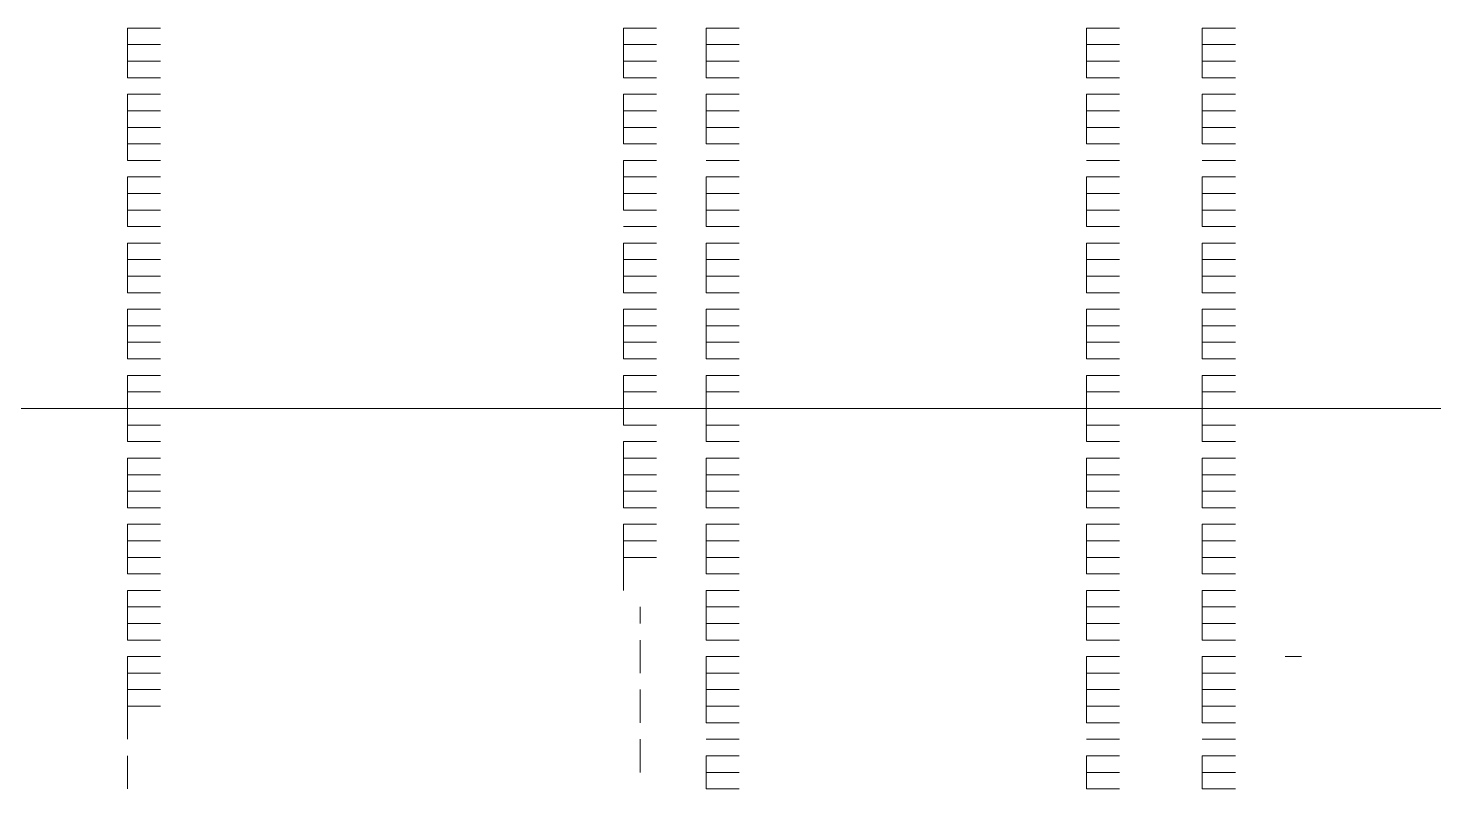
# Model space of a CAD drawing. Header units: inches. Extents: x 0.2 to 10.8, y 0.5 to 8.
# Drawn here: x 9.075 to 9.2167, y 4.6267 to 4.7033 of the extents above; entities that cross this region are included whole.
import ezdxf

# ---------------------------------------------------------------- set-up
doc = ezdxf.new("R2010")
doc.units = ezdxf.units.IN
doc.header["$MEASUREMENT"] = 0
doc.layers.add('PDF_Geometry', color=7, linetype='Continuous')

msp = doc.modelspace()

# ---------------------------------------------------------------- linework, layer by layer
at = {"layer": 'PDF_Geometry', "lineweight": 9}
for points in [[(9.085, 4.70333), (9.08667, 4.70333)], [(9.085, 4.70333), (9.085, 4.70167)], [(9.085, 4.70333), (9.08667, 4.70333)], [(9.08667, 4.70333), (9.08833, 4.70333)], [(9.08667, 4.70333), (9.08833, 4.70333)], [(9.135, 4.70333), (9.13667, 4.70333)], [(9.135, 4.70333), (9.135, 4.70167)], [(9.135, 4.70333), (9.13667, 4.70333)], [(9.13667, 4.70333), (9.13833, 4.70333)], [(9.13667, 4.70333), (9.13833, 4.70333)], [(9.14333, 4.70333), (9.145, 4.70333)], [(9.14333, 4.70333), (9.14333, 4.70167)], [(9.14333, 4.70333), (9.145, 4.70333)], [(9.145, 4.70333), (9.14667, 4.70333)], [(9.145, 4.70333), (9.14667, 4.70333)], [(9.18167, 4.70333), (9.18333, 4.70333)], [(9.18167, 4.70333), (9.18167, 4.70167)], [(9.18167, 4.70333), (9.18333, 4.70333)], [(9.18333, 4.70333), (9.185, 4.70333)], [(9.18333, 4.70333), (9.185, 4.70333)], [(9.19333, 4.70333), (9.195, 4.70333)], [(9.19333, 4.70333), (9.19333, 4.70167)], [(9.19333, 4.70333), (9.195, 4.70333)], [(9.195, 4.70333), (9.19667, 4.70333)], [(9.195, 4.70333), (9.19667, 4.70333)], [(9.085, 4.70167), (9.08667, 4.70167)], [(9.085, 4.70167), (9.085, 4.7)], [(9.085, 4.70167), (9.08667, 4.70167)], [(9.08667, 4.70167), (9.08833, 4.70167)], [(9.08667, 4.70167), (9.08833, 4.70167)], [(9.135, 4.70167), (9.13667, 4.70167)], [(9.135, 4.70167), (9.135, 4.7)], [(9.135, 4.70167), (9.13667, 4.70167)], [(9.13667, 4.70167), (9.13833, 4.70167)], [(9.13667, 4.70167), (9.13833, 4.70167)], [(9.14333, 4.70167), (9.145, 4.70167)], [(9.14333, 4.70167), (9.14333, 4.7)], [(9.14333, 4.70167), (9.145, 4.70167)], [(9.145, 4.70167), (9.14667, 4.70167)], [(9.145, 4.70167), (9.14667, 4.70167)], [(9.18167, 4.70167), (9.18333, 4.70167)], [(9.18167, 4.70167), (9.18167, 4.7)], [(9.18167, 4.70167), (9.18333, 4.70167)], [(9.18333, 4.70167), (9.185, 4.70167)], [(9.18333, 4.70167), (9.185, 4.70167)], [(9.19333, 4.70167), (9.195, 4.70167)], [(9.19333, 4.70167), (9.19333, 4.7)], [(9.19333, 4.70167), (9.195, 4.70167)], [(9.195, 4.70167), (9.19667, 4.70167)], [(9.195, 4.70167), (9.19667, 4.70167)], [(9.085, 4.7), (9.08667, 4.7)], [(9.085, 4.7), (9.085, 4.69833)], [(9.085, 4.7), (9.08667, 4.7)], [(9.08667, 4.7), (9.08833, 4.7)], [(9.08667, 4.7), (9.08833, 4.7)], [(9.135, 4.7), (9.13667, 4.7)], [(9.135, 4.7), (9.135, 4.69833)], [(9.135, 4.7), (9.13667, 4.7)], [(9.13667, 4.7), (9.13833, 4.7)], [(9.13667, 4.7), (9.13833, 4.7)], [(9.14333, 4.7), (9.145, 4.7)], [(9.14333, 4.7), (9.14333, 4.69833)], [(9.14333, 4.7), (9.145, 4.7)], [(9.145, 4.7), (9.14667, 4.7)], [(9.145, 4.7), (9.14667, 4.7)], [(9.18167, 4.7), (9.18333, 4.7)], [(9.18167, 4.7), (9.18167, 4.69833)], [(9.18167, 4.7), (9.18333, 4.7)], [(9.18333, 4.7), (9.185, 4.7)], [(9.18333, 4.7), (9.185, 4.7)], [(9.19333, 4.7), (9.195, 4.7)], [(9.19333, 4.7), (9.19333, 4.69833)], [(9.19333, 4.7), (9.195, 4.7)], [(9.195, 4.7), (9.19667, 4.7)], [(9.195, 4.7), (9.19667, 4.7)], [(9.085, 4.69833), (9.08667, 4.69833)], [(9.085, 4.69833), (9.08667, 4.69833)], [(9.08667, 4.69833), (9.08833, 4.69833)], [(9.08667, 4.69833), (9.08833, 4.69833)], [(9.135, 4.69833), (9.13667, 4.69833)], [(9.135, 4.69833), (9.13667, 4.69833)], [(9.13667, 4.69833), (9.13833, 4.69833)], [(9.13667, 4.69833), (9.13833, 4.69833)], [(9.14333, 4.69833), (9.145, 4.69833)], [(9.14333, 4.69833), (9.145, 4.69833)], [(9.145, 4.69833), (9.14667, 4.69833)], [(9.145, 4.69833), (9.14667, 4.69833)], [(9.18167, 4.69833), (9.18333, 4.69833)], [(9.18167, 4.69833), (9.18333, 4.69833)], [(9.18333, 4.69833), (9.185, 4.69833)], [(9.18333, 4.69833), (9.185, 4.69833)], [(9.19333, 4.69833), (9.195, 4.69833)], [(9.19333, 4.69833), (9.195, 4.69833)], [(9.195, 4.69833), (9.19667, 4.69833)], [(9.195, 4.69833), (9.19667, 4.69833)], [(9.085, 4.69667), (9.08667, 4.69667)], [(9.085, 4.69667), (9.085, 4.695)], [(9.085, 4.69667), (9.08667, 4.69667)], [(9.08667, 4.69667), (9.08833, 4.69667)], [(9.08667, 4.69667), (9.08833, 4.69667)], [(9.135, 4.69667), (9.13667, 4.69667)], [(9.135, 4.69667), (9.135, 4.695)], [(9.135, 4.69667), (9.13667, 4.69667)], [(9.13667, 4.69667), (9.13833, 4.69667)], [(9.13667, 4.69667), (9.13833, 4.69667)], [(9.14333, 4.69667), (9.145, 4.69667)], [(9.14333, 4.69667), (9.14333, 4.695)], [(9.14333, 4.69667), (9.145, 4.69667)], [(9.145, 4.69667), (9.14667, 4.69667)], [(9.145, 4.69667), (9.14667, 4.69667)], [(9.18167, 4.69667), (9.18333, 4.69667)], [(9.18167, 4.69667), (9.18167, 4.695)], [(9.18167, 4.69667), (9.18333, 4.69667)], [(9.18333, 4.69667), (9.185, 4.69667)], [(9.18333, 4.69667), (9.185, 4.69667)], [(9.19333, 4.69667), (9.195, 4.69667)], [(9.19333, 4.69667), (9.19333, 4.695)], [(9.19333, 4.69667), (9.195, 4.69667)], [(9.195, 4.69667), (9.19667, 4.69667)], [(9.195, 4.69667), (9.19667, 4.69667)], [(9.085, 4.695), (9.08667, 4.695)], [(9.085, 4.695), (9.085, 4.69333)], [(9.085, 4.695), (9.08667, 4.695)], [(9.08667, 4.695), (9.08833, 4.695)], [(9.08667, 4.695), (9.08833, 4.695)], [(9.135, 4.695), (9.13667, 4.695)], [(9.135, 4.695), (9.135, 4.69333)], [(9.135, 4.695), (9.13667, 4.695)], [(9.13667, 4.695), (9.13833, 4.695)], [(9.13667, 4.695), (9.13833, 4.695)], [(9.14333, 4.695), (9.145, 4.695)], [(9.14333, 4.695), (9.14333, 4.69333)], [(9.14333, 4.695), (9.145, 4.695)], [(9.145, 4.695), (9.14667, 4.695)], [(9.145, 4.695), (9.14667, 4.695)], [(9.18167, 4.695), (9.18333, 4.695)], [(9.18167, 4.695), (9.18167, 4.69333)], [(9.18167, 4.695), (9.18333, 4.695)], [(9.18333, 4.695), (9.185, 4.695)], [(9.18333, 4.695), (9.185, 4.695)], [(9.19333, 4.695), (9.195, 4.695)], [(9.19333, 4.695), (9.19333, 4.69333)], [(9.19333, 4.695), (9.195, 4.695)], [(9.195, 4.695), (9.19667, 4.695)], [(9.195, 4.695), (9.19667, 4.695)], [(9.085, 4.69333), (9.08667, 4.69333)], [(9.085, 4.69333), (9.085, 4.69167)], [(9.085, 4.69333), (9.08667, 4.69333)], [(9.08667, 4.69333), (9.08833, 4.69333)], [(9.08667, 4.69333), (9.08833, 4.69333)], [(9.135, 4.69333), (9.13667, 4.69333)], [(9.135, 4.69333), (9.135, 4.69167)], [(9.135, 4.69333), (9.13667, 4.69333)], [(9.13667, 4.69333), (9.13833, 4.69333)], [(9.13667, 4.69333), (9.13833, 4.69333)], [(9.14333, 4.69333), (9.145, 4.69333)], [(9.14333, 4.69333), (9.14333, 4.69167)], [(9.14333, 4.69333), (9.145, 4.69333)], [(9.145, 4.69333), (9.14667, 4.69333)], [(9.145, 4.69333), (9.14667, 4.69333)], [(9.18167, 4.69333), (9.18333, 4.69333)], [(9.18167, 4.69333), (9.18167, 4.69167)], [(9.18167, 4.69333), (9.18333, 4.69333)], [(9.18333, 4.69333), (9.185, 4.69333)], [(9.18333, 4.69333), (9.185, 4.69333)], [(9.19333, 4.69333), (9.195, 4.69333)], [(9.19333, 4.69333), (9.19333, 4.69167)], [(9.19333, 4.69333), (9.195, 4.69333)], [(9.195, 4.69333), (9.19667, 4.69333)], [(9.195, 4.69333), (9.19667, 4.69333)], [(9.085, 4.69167), (9.08667, 4.69167)], [(9.085, 4.69167), (9.085, 4.69)], [(9.085, 4.69167), (9.08667, 4.69167)], [(9.08667, 4.69167), (9.08833, 4.69167)], [(9.08667, 4.69167), (9.08833, 4.69167)], [(9.135, 4.69167), (9.13667, 4.69167)], [(9.135, 4.69167), (9.13667, 4.69167)], [(9.13667, 4.69167), (9.13833, 4.69167)], [(9.13667, 4.69167), (9.13833, 4.69167)], [(9.14333, 4.69167), (9.145, 4.69167)], [(9.14333, 4.69167), (9.145, 4.69167)], [(9.14333, 4.69167), (9.145, 4.69167)], [(9.145, 4.69167), (9.14667, 4.69167)], [(9.145, 4.69167), (9.14667, 4.69167)], [(9.145, 4.69167), (9.14667, 4.69167)], [(9.18167, 4.69167), (9.18333, 4.69167)], [(9.18167, 4.69167), (9.18333, 4.69167)], [(9.18167, 4.69167), (9.18333, 4.69167)], [(9.18333, 4.69167), (9.185, 4.69167)], [(9.18333, 4.69167), (9.185, 4.69167)], [(9.18333, 4.69167), (9.185, 4.69167)], [(9.19333, 4.69167), (9.195, 4.69167)], [(9.19333, 4.69167), (9.195, 4.69167)], [(9.19333, 4.69167), (9.195, 4.69167)], [(9.195, 4.69167), (9.19667, 4.69167)], [(9.195, 4.69167), (9.19667, 4.69167)], [(9.195, 4.69167), (9.19667, 4.69167)], [(9.085, 4.69), (9.08667, 4.69)], [(9.085, 4.69), (9.08667, 4.69)], [(9.08667, 4.69), (9.08833, 4.69)], [(9.08667, 4.69), (9.08833, 4.69)], [(9.135, 4.69), (9.13667, 4.69)], [(9.135, 4.69), (9.135, 4.68833)], [(9.135, 4.69), (9.13667, 4.69)], [(9.13667, 4.69), (9.13833, 4.69)], [(9.13667, 4.69), (9.13833, 4.69)], [(9.14333, 4.69), (9.145, 4.69)], [(9.14333, 4.69), (9.145, 4.69)], [(9.14333, 4.69), (9.145, 4.69)], [(9.145, 4.69), (9.14667, 4.69)], [(9.145, 4.69), (9.14667, 4.69)], [(9.145, 4.69), (9.14667, 4.69)], [(9.18167, 4.69), (9.18333, 4.69)], [(9.18167, 4.69), (9.18333, 4.69)], [(9.18167, 4.69), (9.18333, 4.69)], [(9.18333, 4.69), (9.185, 4.69)], [(9.18333, 4.69), (9.185, 4.69)], [(9.18333, 4.69), (9.185, 4.69)], [(9.19333, 4.69), (9.195, 4.69)], [(9.19333, 4.69), (9.195, 4.69)], [(9.19333, 4.69), (9.195, 4.69)], [(9.195, 4.69), (9.19667, 4.69)], [(9.195, 4.69), (9.19667, 4.69)], [(9.195, 4.69), (9.19667, 4.69)], [(9.085, 4.68833), (9.08667, 4.68833)], [(9.085, 4.68833), (9.085, 4.68667)], [(9.085, 4.68833), (9.08667, 4.68833)], [(9.08667, 4.68833), (9.08833, 4.68833)], [(9.08667, 4.68833), (9.08833, 4.68833)], [(9.135, 4.68833), (9.13667, 4.68833)], [(9.135, 4.68833), (9.135, 4.68667)], [(9.135, 4.68833), (9.13667, 4.68833)], [(9.13667, 4.68833), (9.13833, 4.68833)], [(9.13667, 4.68833), (9.13833, 4.68833)], [(9.14333, 4.68833), (9.145, 4.68833)], [(9.14333, 4.68833), (9.14333, 4.68667)], [(9.14333, 4.68833), (9.145, 4.68833)], [(9.145, 4.68833), (9.14667, 4.68833)], [(9.145, 4.68833), (9.14667, 4.68833)], [(9.18167, 4.68833), (9.18333, 4.68833)], [(9.18167, 4.68833), (9.18167, 4.68667)], [(9.18167, 4.68833), (9.18333, 4.68833)], [(9.18333, 4.68833), (9.185, 4.68833)], [(9.18333, 4.68833), (9.185, 4.68833)], [(9.19333, 4.68833), (9.195, 4.68833)], [(9.19333, 4.68833), (9.19333, 4.68667)], [(9.19333, 4.68833), (9.195, 4.68833)], [(9.195, 4.68833), (9.19667, 4.68833)], [(9.195, 4.68833), (9.19667, 4.68833)], [(9.085, 4.68667), (9.08667, 4.68667)], [(9.085, 4.68667), (9.085, 4.685)], [(9.085, 4.68667), (9.08667, 4.68667)], [(9.08667, 4.68667), (9.08833, 4.68667)], [(9.08667, 4.68667), (9.08833, 4.68667)], [(9.135, 4.68667), (9.13667, 4.68667)], [(9.135, 4.68667), (9.135, 4.685)], [(9.135, 4.68667), (9.13667, 4.68667)], [(9.13667, 4.68667), (9.13833, 4.68667)], [(9.13667, 4.68667), (9.13833, 4.68667)], [(9.14333, 4.68667), (9.145, 4.68667)], [(9.14333, 4.68667), (9.14333, 4.685)], [(9.14333, 4.68667), (9.145, 4.68667)], [(9.145, 4.68667), (9.14667, 4.68667)], [(9.145, 4.68667), (9.14667, 4.68667)], [(9.18167, 4.68667), (9.18333, 4.68667)], [(9.18167, 4.68667), (9.18167, 4.685)], [(9.18167, 4.68667), (9.18333, 4.68667)], [(9.18333, 4.68667), (9.185, 4.68667)], [(9.18333, 4.68667), (9.185, 4.68667)], [(9.19333, 4.68667), (9.195, 4.68667)], [(9.19333, 4.68667), (9.19333, 4.685)], [(9.19333, 4.68667), (9.195, 4.68667)], [(9.195, 4.68667), (9.19667, 4.68667)], [(9.195, 4.68667), (9.19667, 4.68667)], [(9.085, 4.685), (9.08667, 4.685)], [(9.085, 4.685), (9.085, 4.68333)], [(9.085, 4.685), (9.08667, 4.685)], [(9.08667, 4.685), (9.08833, 4.685)], [(9.08667, 4.685), (9.08833, 4.685)], [(9.135, 4.685), (9.13667, 4.685)], [(9.135, 4.685), (9.13667, 4.685)], [(9.135, 4.685), (9.13667, 4.685)], [(9.13667, 4.685), (9.13833, 4.685)], [(9.13667, 4.685), (9.13833, 4.685)], [(9.13667, 4.685), (9.13833, 4.685)], [(9.14333, 4.685), (9.145, 4.685)], [(9.14333, 4.685), (9.14333, 4.68333)], [(9.14333, 4.685), (9.145, 4.685)], [(9.145, 4.685), (9.14667, 4.685)], [(9.145, 4.685), (9.14667, 4.685)], [(9.18167, 4.685), (9.18333, 4.685)], [(9.18167, 4.685), (9.18167, 4.68333)], [(9.18167, 4.685), (9.18333, 4.685)], [(9.18333, 4.685), (9.185, 4.685)], [(9.18333, 4.685), (9.185, 4.685)], [(9.19333, 4.685), (9.195, 4.685)], [(9.19333, 4.685), (9.19333, 4.68333)], [(9.19333, 4.685), (9.195, 4.685)], [(9.195, 4.685), (9.19667, 4.685)], [(9.195, 4.685), (9.19667, 4.685)], [(9.085, 4.68333), (9.08667, 4.68333)], [(9.085, 4.68333), (9.08667, 4.68333)], [(9.08667, 4.68333), (9.08833, 4.68333)], [(9.08667, 4.68333), (9.08833, 4.68333)], [(9.135, 4.68333), (9.13667, 4.68333)], [(9.135, 4.68333), (9.13667, 4.68333)], [(9.135, 4.68333), (9.13667, 4.68333)], [(9.13667, 4.68333), (9.13833, 4.68333)], [(9.13667, 4.68333), (9.13833, 4.68333)], [(9.13667, 4.68333), (9.13833, 4.68333)], [(9.14333, 4.68333), (9.145, 4.68333)], [(9.14333, 4.68333), (9.145, 4.68333)], [(9.145, 4.68333), (9.14667, 4.68333)], [(9.145, 4.68333), (9.14667, 4.68333)], [(9.18167, 4.68333), (9.18333, 4.68333)], [(9.18167, 4.68333), (9.18333, 4.68333)], [(9.18333, 4.68333), (9.185, 4.68333)], [(9.18333, 4.68333), (9.185, 4.68333)], [(9.19333, 4.68333), (9.195, 4.68333)], [(9.19333, 4.68333), (9.195, 4.68333)], [(9.195, 4.68333), (9.19667, 4.68333)], [(9.195, 4.68333), (9.19667, 4.68333)], [(9.085, 4.68167), (9.08667, 4.68167)], [(9.085, 4.68167), (9.085, 4.68)], [(9.085, 4.68167), (9.08667, 4.68167)], [(9.08667, 4.68167), (9.08833, 4.68167)], [(9.08667, 4.68167), (9.08833, 4.68167)], [(9.135, 4.68167), (9.13667, 4.68167)], [(9.135, 4.68167), (9.135, 4.68)], [(9.135, 4.68167), (9.13667, 4.68167)], [(9.13667, 4.68167), (9.13833, 4.68167)], [(9.13667, 4.68167), (9.13833, 4.68167)], [(9.14333, 4.68167), (9.145, 4.68167)], [(9.14333, 4.68167), (9.14333, 4.68)], [(9.14333, 4.68167), (9.145, 4.68167)], [(9.145, 4.68167), (9.14667, 4.68167)], [(9.145, 4.68167), (9.14667, 4.68167)], [(9.18167, 4.68167), (9.18333, 4.68167)], [(9.18167, 4.68167), (9.18167, 4.68)], [(9.18167, 4.68167), (9.18333, 4.68167)], [(9.18333, 4.68167), (9.185, 4.68167)], [(9.18333, 4.68167), (9.185, 4.68167)], [(9.19333, 4.68167), (9.195, 4.68167)], [(9.19333, 4.68167), (9.19333, 4.68)], [(9.19333, 4.68167), (9.195, 4.68167)], [(9.195, 4.68167), (9.19667, 4.68167)], [(9.195, 4.68167), (9.19667, 4.68167)], [(9.085, 4.68), (9.08667, 4.68)], [(9.085, 4.68), (9.085, 4.67833)], [(9.085, 4.68), (9.08667, 4.68)], [(9.08667, 4.68), (9.08833, 4.68)], [(9.08667, 4.68), (9.08833, 4.68)], [(9.135, 4.68), (9.13667, 4.68)], [(9.135, 4.68), (9.135, 4.67833)], [(9.135, 4.68), (9.13667, 4.68)], [(9.13667, 4.68), (9.13833, 4.68)], [(9.13667, 4.68), (9.13833, 4.68)], [(9.14333, 4.68), (9.145, 4.68)], [(9.14333, 4.68), (9.14333, 4.67833)], [(9.14333, 4.68), (9.145, 4.68)], [(9.145, 4.68), (9.14667, 4.68)], [(9.145, 4.68), (9.14667, 4.68)], [(9.18167, 4.68), (9.18333, 4.68)], [(9.18167, 4.68), (9.18167, 4.67833)], [(9.18167, 4.68), (9.18333, 4.68)], [(9.18333, 4.68), (9.185, 4.68)], [(9.18333, 4.68), (9.185, 4.68)], [(9.19333, 4.68), (9.195, 4.68)], [(9.19333, 4.68), (9.19333, 4.67833)], [(9.19333, 4.68), (9.195, 4.68)], [(9.195, 4.68), (9.19667, 4.68)], [(9.195, 4.68), (9.19667, 4.68)], [(9.085, 4.67833), (9.08667, 4.67833)], [(9.085, 4.67833), (9.085, 4.67667)], [(9.085, 4.67833), (9.08667, 4.67833)], [(9.08667, 4.67833), (9.08833, 4.67833)], [(9.08667, 4.67833), (9.08833, 4.67833)], [(9.135, 4.67833), (9.13667, 4.67833)], [(9.135, 4.67833), (9.135, 4.67667)], [(9.135, 4.67833), (9.13667, 4.67833)], [(9.13667, 4.67833), (9.13833, 4.67833)], [(9.13667, 4.67833), (9.13833, 4.67833)], [(9.14333, 4.67833), (9.145, 4.67833)], [(9.14333, 4.67833), (9.14333, 4.67667)], [(9.14333, 4.67833), (9.145, 4.67833)], [(9.145, 4.67833), (9.14667, 4.67833)], [(9.145, 4.67833), (9.14667, 4.67833)], [(9.18167, 4.67833), (9.18333, 4.67833)], [(9.18167, 4.67833), (9.18167, 4.67667)], [(9.18167, 4.67833), (9.18333, 4.67833)], [(9.18333, 4.67833), (9.185, 4.67833)], [(9.18333, 4.67833), (9.185, 4.67833)], [(9.19333, 4.67833), (9.195, 4.67833)], [(9.19333, 4.67833), (9.19333, 4.67667)], [(9.19333, 4.67833), (9.195, 4.67833)], [(9.195, 4.67833), (9.19667, 4.67833)], [(9.195, 4.67833), (9.19667, 4.67833)], [(9.085, 4.67667), (9.08667, 4.67667)], [(9.085, 4.67667), (9.08667, 4.67667)], [(9.08667, 4.67667), (9.08833, 4.67667)], [(9.08667, 4.67667), (9.08833, 4.67667)], [(9.135, 4.67667), (9.13667, 4.67667)], [(9.135, 4.67667), (9.13667, 4.67667)], [(9.13667, 4.67667), (9.13833, 4.67667)], [(9.13667, 4.67667), (9.13833, 4.67667)], [(9.14333, 4.67667), (9.145, 4.67667)], [(9.14333, 4.67667), (9.145, 4.67667)], [(9.145, 4.67667), (9.14667, 4.67667)], [(9.145, 4.67667), (9.14667, 4.67667)], [(9.18167, 4.67667), (9.18333, 4.67667)], [(9.18167, 4.67667), (9.18333, 4.67667)], [(9.18333, 4.67667), (9.185, 4.67667)], [(9.18333, 4.67667), (9.185, 4.67667)], [(9.19333, 4.67667), (9.195, 4.67667)], [(9.19333, 4.67667), (9.195, 4.67667)], [(9.195, 4.67667), (9.19667, 4.67667)], [(9.195, 4.67667), (9.19667, 4.67667)], [(9.085, 4.675), (9.08667, 4.675)], [(9.085, 4.675), (9.085, 4.67333)], [(9.085, 4.675), (9.08667, 4.675)], [(9.08667, 4.675), (9.08833, 4.675)], [(9.08667, 4.675), (9.08833, 4.675)], [(9.135, 4.675), (9.13667, 4.675)], [(9.135, 4.675), (9.135, 4.67333)], [(9.135, 4.675), (9.13667, 4.675)], [(9.13667, 4.675), (9.13833, 4.675)], [(9.13667, 4.675), (9.13833, 4.675)], [(9.14333, 4.675), (9.145, 4.675)], [(9.14333, 4.675), (9.14333, 4.67333)], [(9.14333, 4.675), (9.145, 4.675)], [(9.145, 4.675), (9.14667, 4.675)], [(9.145, 4.675), (9.14667, 4.675)], [(9.18167, 4.675), (9.18333, 4.675)], [(9.18167, 4.675), (9.18167, 4.67333)], [(9.18167, 4.675), (9.18333, 4.675)], [(9.18333, 4.675), (9.185, 4.675)], [(9.18333, 4.675), (9.185, 4.675)], [(9.19333, 4.675), (9.195, 4.675)], [(9.19333, 4.675), (9.19333, 4.67333)], [(9.19333, 4.675), (9.195, 4.675)], [(9.195, 4.675), (9.19667, 4.675)], [(9.195, 4.675), (9.19667, 4.675)], [(9.085, 4.67333), (9.08667, 4.67333)], [(9.085, 4.67333), (9.085, 4.67167)], [(9.085, 4.67333), (9.08667, 4.67333)], [(9.08667, 4.67333), (9.08833, 4.67333)], [(9.08667, 4.67333), (9.08833, 4.67333)], [(9.135, 4.67333), (9.13667, 4.67333)], [(9.135, 4.67333), (9.135, 4.67167)], [(9.135, 4.67333), (9.13667, 4.67333)], [(9.13667, 4.67333), (9.13833, 4.67333)], [(9.13667, 4.67333), (9.13833, 4.67333)], [(9.14333, 4.67333), (9.145, 4.67333)], [(9.14333, 4.67333), (9.14333, 4.67167)], [(9.14333, 4.67333), (9.145, 4.67333)], [(9.145, 4.67333), (9.14667, 4.67333)], [(9.145, 4.67333), (9.14667, 4.67333)], [(9.18167, 4.67333), (9.18333, 4.67333)], [(9.18167, 4.67333), (9.18167, 4.67167)], [(9.18167, 4.67333), (9.18333, 4.67333)], [(9.18333, 4.67333), (9.185, 4.67333)], [(9.18333, 4.67333), (9.185, 4.67333)], [(9.19333, 4.67333), (9.195, 4.67333)], [(9.19333, 4.67333), (9.19333, 4.67167)], [(9.19333, 4.67333), (9.195, 4.67333)], [(9.195, 4.67333), (9.19667, 4.67333)], [(9.195, 4.67333), (9.19667, 4.67333)], [(9.085, 4.67167), (9.08667, 4.67167)], [(9.085, 4.67167), (9.085, 4.67)], [(9.085, 4.67167), (9.08667, 4.67167)], [(9.08667, 4.67167), (9.08833, 4.67167)], [(9.08667, 4.67167), (9.08833, 4.67167)], [(9.135, 4.67167), (9.13667, 4.67167)], [(9.135, 4.67167), (9.135, 4.67)], [(9.135, 4.67167), (9.13667, 4.67167)], [(9.13667, 4.67167), (9.13833, 4.67167)], [(9.13667, 4.67167), (9.13833, 4.67167)], [(9.14333, 4.67167), (9.145, 4.67167)], [(9.14333, 4.67167), (9.14333, 4.67)], [(9.14333, 4.67167), (9.145, 4.67167)], [(9.145, 4.67167), (9.14667, 4.67167)], [(9.145, 4.67167), (9.14667, 4.67167)], [(9.18167, 4.67167), (9.18333, 4.67167)], [(9.18167, 4.67167), (9.18167, 4.67)], [(9.18167, 4.67167), (9.18333, 4.67167)], [(9.18333, 4.67167), (9.185, 4.67167)], [(9.18333, 4.67167), (9.185, 4.67167)], [(9.19333, 4.67167), (9.195, 4.67167)], [(9.19333, 4.67167), (9.19333, 4.67)], [(9.19333, 4.67167), (9.195, 4.67167)], [(9.195, 4.67167), (9.19667, 4.67167)], [(9.195, 4.67167), (9.19667, 4.67167)], [(9.085, 4.67), (9.08667, 4.67)], [(9.085, 4.67), (9.08667, 4.67)], [(9.08667, 4.67), (9.08833, 4.67)], [(9.08667, 4.67), (9.08833, 4.67)], [(9.135, 4.67), (9.13667, 4.67)], [(9.135, 4.67), (9.13667, 4.67)], [(9.13667, 4.67), (9.13833, 4.67)], [(9.13667, 4.67), (9.13833, 4.67)], [(9.14333, 4.67), (9.145, 4.67)], [(9.14333, 4.67), (9.145, 4.67)], [(9.145, 4.67), (9.14667, 4.67)], [(9.145, 4.67), (9.14667, 4.67)], [(9.18167, 4.67), (9.18333, 4.67)], [(9.18167, 4.67), (9.18333, 4.67)], [(9.18333, 4.67), (9.185, 4.67)], [(9.18333, 4.67), (9.185, 4.67)], [(9.19333, 4.67), (9.195, 4.67)], [(9.19333, 4.67), (9.195, 4.67)], [(9.195, 4.67), (9.19667, 4.67)], [(9.195, 4.67), (9.19667, 4.67)], [(9.085, 4.66833), (9.08667, 4.66833)], [(9.085, 4.66833), (9.085, 4.66667)], [(9.085, 4.66833), (9.08667, 4.66833)], [(9.08667, 4.66833), (9.08833, 4.66833)], [(9.08667, 4.66833), (9.08833, 4.66833)], [(9.135, 4.66833), (9.13667, 4.66833)], [(9.135, 4.66833), (9.135, 4.66667)], [(9.135, 4.66833), (9.13667, 4.66833)], [(9.13667, 4.66833), (9.13833, 4.66833)], [(9.13667, 4.66833), (9.13833, 4.66833)], [(9.14333, 4.66833), (9.145, 4.66833)], [(9.14333, 4.66833), (9.14333, 4.66667)], [(9.14333, 4.66833), (9.145, 4.66833)], [(9.145, 4.66833), (9.14667, 4.66833)], [(9.145, 4.66833), (9.14667, 4.66833)], [(9.18167, 4.66833), (9.18333, 4.66833)], [(9.18167, 4.66833), (9.18167, 4.66667)], [(9.18167, 4.66833), (9.18333, 4.66833)], [(9.18333, 4.66833), (9.185, 4.66833)], [(9.18333, 4.66833), (9.185, 4.66833)], [(9.19333, 4.66833), (9.195, 4.66833)], [(9.19333, 4.66833), (9.19333, 4.66667)], [(9.19333, 4.66833), (9.195, 4.66833)], [(9.195, 4.66833), (9.19667, 4.66833)], [(9.195, 4.66833), (9.19667, 4.66833)], [(9.085, 4.66667), (9.08667, 4.66667)], [(9.085, 4.66667), (9.085, 4.665)], [(9.085, 4.66667), (9.08667, 4.66667)], [(9.08667, 4.66667), (9.08833, 4.66667)], [(9.08667, 4.66667), (9.08833, 4.66667)], [(9.135, 4.66667), (9.13667, 4.66667)], [(9.135, 4.66667), (9.135, 4.665)], [(9.135, 4.66667), (9.13667, 4.66667)], [(9.13667, 4.66667), (9.13833, 4.66667)], [(9.13667, 4.66667), (9.13833, 4.66667)], [(9.14333, 4.66667), (9.145, 4.66667)], [(9.14333, 4.66667), (9.14333, 4.665)], [(9.14333, 4.66667), (9.145, 4.66667)], [(9.145, 4.66667), (9.14667, 4.66667)], [(9.145, 4.66667), (9.14667, 4.66667)], [(9.18167, 4.66667), (9.18333, 4.66667)], [(9.18167, 4.66667), (9.18167, 4.665)], [(9.18167, 4.66667), (9.18333, 4.66667)], [(9.18333, 4.66667), (9.185, 4.66667)], [(9.18333, 4.66667), (9.185, 4.66667)], [(9.19333, 4.66667), (9.195, 4.66667)], [(9.19333, 4.66667), (9.19333, 4.665)], [(9.19333, 4.66667), (9.195, 4.66667)], [(9.195, 4.66667), (9.19667, 4.66667)], [(9.195, 4.66667), (9.19667, 4.66667)], [(9.085, 4.665), (9.08667, 4.665)], [(9.085, 4.665), (9.085, 4.66333)], [(9.085, 4.665), (9.08667, 4.665)], [(9.08667, 4.665), (9.08833, 4.665)], [(9.08667, 4.665), (9.08833, 4.665)], [(9.135, 4.665), (9.13667, 4.665)], [(9.135, 4.665), (9.135, 4.66333)], [(9.135, 4.665), (9.13667, 4.665)], [(9.13667, 4.665), (9.13833, 4.665)], [(9.13667, 4.665), (9.13833, 4.665)], [(9.14333, 4.665), (9.145, 4.665)], [(9.14333, 4.665), (9.14333, 4.66333)], [(9.14333, 4.665), (9.145, 4.665)], [(9.145, 4.665), (9.14667, 4.665)], [(9.145, 4.665), (9.14667, 4.665)], [(9.18167, 4.665), (9.18333, 4.665)], [(9.18167, 4.665), (9.18167, 4.66333)], [(9.18167, 4.665), (9.18333, 4.665)], [(9.18333, 4.665), (9.185, 4.665)], [(9.18333, 4.665), (9.185, 4.665)], [(9.19333, 4.665), (9.195, 4.665)], [(9.19333, 4.665), (9.19333, 4.66333)], [(9.19333, 4.665), (9.195, 4.665)], [(9.195, 4.665), (9.19667, 4.665)], [(9.195, 4.665), (9.19667, 4.665)], [(9.085, 4.66333), (9.08667, 4.66333)], [(9.085, 4.66333), (9.085, 4.66167)], [(9.085, 4.66333), (9.08667, 4.66333)], [(9.08667, 4.66333), (9.08833, 4.66333)], [(9.08667, 4.66333), (9.08833, 4.66333)], [(9.135, 4.66333), (9.13667, 4.66333)], [(9.135, 4.66333), (9.13667, 4.66333)], [(9.13667, 4.66333), (9.13833, 4.66333)], [(9.13667, 4.66333), (9.13833, 4.66333)], [(9.14333, 4.66333), (9.145, 4.66333)], [(9.14333, 4.66333), (9.14333, 4.66167)], [(9.14333, 4.66333), (9.145, 4.66333)], [(9.145, 4.66333), (9.14667, 4.66333)], [(9.145, 4.66333), (9.14667, 4.66333)], [(9.18167, 4.66333), (9.18333, 4.66333)], [(9.18167, 4.66333), (9.18167, 4.66167)], [(9.18167, 4.66333), (9.18333, 4.66333)], [(9.18333, 4.66333), (9.185, 4.66333)], [(9.18333, 4.66333), (9.185, 4.66333)], [(9.19333, 4.66333), (9.195, 4.66333)], [(9.19333, 4.66333), (9.19333, 4.66167)], [(9.19333, 4.66333), (9.195, 4.66333)], [(9.195, 4.66333), (9.19667, 4.66333)], [(9.195, 4.66333), (9.19667, 4.66333)], [(9.085, 4.66167), (9.08667, 4.66167)], [(9.085, 4.66167), (9.08667, 4.66167)], [(9.08667, 4.66167), (9.08833, 4.66167)], [(9.08667, 4.66167), (9.08833, 4.66167)], [(9.135, 4.66167), (9.13667, 4.66167)], [(9.135, 4.66167), (9.135, 4.66)], [(9.135, 4.66167), (9.13667, 4.66167)], [(9.13667, 4.66167), (9.13833, 4.66167)], [(9.13667, 4.66167), (9.13833, 4.66167)], [(9.14333, 4.66167), (9.145, 4.66167)], [(9.14333, 4.66167), (9.145, 4.66167)], [(9.145, 4.66167), (9.14667, 4.66167)], [(9.145, 4.66167), (9.14667, 4.66167)], [(9.18167, 4.66167), (9.18333, 4.66167)], [(9.18167, 4.66167), (9.18333, 4.66167)], [(9.18333, 4.66167), (9.185, 4.66167)], [(9.18333, 4.66167), (9.185, 4.66167)], [(9.19333, 4.66167), (9.195, 4.66167)], [(9.19333, 4.66167), (9.195, 4.66167)], [(9.195, 4.66167), (9.19667, 4.66167)], [(9.195, 4.66167), (9.19667, 4.66167)], [(9.085, 4.66), (9.08667, 4.66)], [(9.085, 4.66), (9.085, 4.65833)], [(9.085, 4.66), (9.08667, 4.66)], [(9.08667, 4.66), (9.08833, 4.66)], [(9.08667, 4.66), (9.08833, 4.66)], [(9.135, 4.66), (9.13667, 4.66)], [(9.135, 4.66), (9.135, 4.65833)], [(9.135, 4.66), (9.13667, 4.66)], [(9.13667, 4.66), (9.13833, 4.66)], [(9.13667, 4.66), (9.13833, 4.66)], [(9.14333, 4.66), (9.145, 4.66)], [(9.14333, 4.66), (9.14333, 4.65833)], [(9.14333, 4.66), (9.145, 4.66)], [(9.145, 4.66), (9.14667, 4.66)], [(9.145, 4.66), (9.14667, 4.66)], [(9.18167, 4.66), (9.18333, 4.66)], [(9.18167, 4.66), (9.18167, 4.65833)], [(9.18167, 4.66), (9.18333, 4.66)], [(9.18333, 4.66), (9.185, 4.66)], [(9.18333, 4.66), (9.185, 4.66)], [(9.19333, 4.66), (9.195, 4.66)], [(9.19333, 4.66), (9.19333, 4.65833)], [(9.19333, 4.66), (9.195, 4.66)], [(9.195, 4.66), (9.19667, 4.66)], [(9.195, 4.66), (9.19667, 4.66)], [(9.085, 4.65833), (9.08667, 4.65833)], [(9.085, 4.65833), (9.085, 4.65667)], [(9.085, 4.65833), (9.08667, 4.65833)], [(9.08667, 4.65833), (9.08833, 4.65833)], [(9.08667, 4.65833), (9.08833, 4.65833)], [(9.135, 4.65833), (9.13667, 4.65833)], [(9.135, 4.65833), (9.135, 4.65667)], [(9.135, 4.65833), (9.13667, 4.65833)], [(9.13667, 4.65833), (9.13833, 4.65833)], [(9.13667, 4.65833), (9.13833, 4.65833)], [(9.14333, 4.65833), (9.145, 4.65833)], [(9.14333, 4.65833), (9.14333, 4.65667)], [(9.14333, 4.65833), (9.145, 4.65833)], [(9.145, 4.65833), (9.14667, 4.65833)], [(9.145, 4.65833), (9.14667, 4.65833)], [(9.18167, 4.65833), (9.18333, 4.65833)], [(9.18167, 4.65833), (9.18167, 4.65667)], [(9.18167, 4.65833), (9.18333, 4.65833)], [(9.18333, 4.65833), (9.185, 4.65833)], [(9.18333, 4.65833), (9.185, 4.65833)], [(9.19333, 4.65833), (9.195, 4.65833)], [(9.19333, 4.65833), (9.19333, 4.65667)], [(9.19333, 4.65833), (9.195, 4.65833)], [(9.195, 4.65833), (9.19667, 4.65833)], [(9.195, 4.65833), (9.19667, 4.65833)], [(9.085, 4.65667), (9.08667, 4.65667)], [(9.085, 4.65667), (9.085, 4.655)], [(9.085, 4.65667), (9.08667, 4.65667)], [(9.08667, 4.65667), (9.08833, 4.65667)], [(9.08667, 4.65667), (9.08833, 4.65667)], [(9.135, 4.65667), (9.13667, 4.65667)], [(9.135, 4.65667), (9.135, 4.655)], [(9.135, 4.65667), (9.13667, 4.65667)], [(9.13667, 4.65667), (9.13833, 4.65667)], [(9.13667, 4.65667), (9.13833, 4.65667)], [(9.14333, 4.65667), (9.145, 4.65667)], [(9.14333, 4.65667), (9.14333, 4.655)], [(9.14333, 4.65667), (9.145, 4.65667)], [(9.145, 4.65667), (9.14667, 4.65667)], [(9.145, 4.65667), (9.14667, 4.65667)], [(9.18167, 4.65667), (9.18333, 4.65667)], [(9.18167, 4.65667), (9.18167, 4.655)], [(9.18167, 4.65667), (9.18333, 4.65667)], [(9.18333, 4.65667), (9.185, 4.65667)], [(9.18333, 4.65667), (9.185, 4.65667)], [(9.19333, 4.65667), (9.195, 4.65667)], [(9.19333, 4.65667), (9.19333, 4.655)], [(9.19333, 4.65667), (9.195, 4.65667)], [(9.195, 4.65667), (9.19667, 4.65667)], [(9.195, 4.65667), (9.19667, 4.65667)], [(9.085, 4.655), (9.08667, 4.655)], [(9.085, 4.655), (9.08667, 4.655)], [(9.08667, 4.655), (9.08833, 4.655)], [(9.08667, 4.655), (9.08833, 4.655)], [(9.135, 4.655), (9.13667, 4.655)], [(9.135, 4.655), (9.13667, 4.655)], [(9.13667, 4.655), (9.13833, 4.655)], [(9.13667, 4.655), (9.13833, 4.655)], [(9.14333, 4.655), (9.145, 4.655)], [(9.14333, 4.655), (9.145, 4.655)], [(9.145, 4.655), (9.14667, 4.655)], [(9.145, 4.655), (9.14667, 4.655)], [(9.18167, 4.655), (9.18333, 4.655)], [(9.18167, 4.655), (9.18333, 4.655)], [(9.18333, 4.655), (9.185, 4.655)], [(9.18333, 4.655), (9.185, 4.655)], [(9.19333, 4.655), (9.195, 4.655)], [(9.19333, 4.655), (9.195, 4.655)], [(9.195, 4.655), (9.19667, 4.655)], [(9.195, 4.655), (9.19667, 4.655)], [(9.085, 4.65333), (9.08667, 4.65333)], [(9.085, 4.65333), (9.085, 4.65167)], [(9.085, 4.65333), (9.08667, 4.65333)], [(9.08667, 4.65333), (9.08833, 4.65333)], [(9.08667, 4.65333), (9.08833, 4.65333)], [(9.135, 4.65333), (9.13667, 4.65333)], [(9.135, 4.65333), (9.135, 4.65167)], [(9.135, 4.65333), (9.13667, 4.65333)], [(9.13667, 4.65333), (9.13833, 4.65333)], [(9.13667, 4.65333), (9.13833, 4.65333)], [(9.14333, 4.65333), (9.145, 4.65333)], [(9.14333, 4.65333), (9.14333, 4.65167)], [(9.14333, 4.65333), (9.145, 4.65333)], [(9.145, 4.65333), (9.14667, 4.65333)], [(9.145, 4.65333), (9.14667, 4.65333)], [(9.18167, 4.65333), (9.18333, 4.65333)], [(9.18167, 4.65333), (9.18167, 4.65167)], [(9.18167, 4.65333), (9.18333, 4.65333)], [(9.18333, 4.65333), (9.185, 4.65333)], [(9.18333, 4.65333), (9.185, 4.65333)], [(9.19333, 4.65333), (9.195, 4.65333)], [(9.19333, 4.65333), (9.19333, 4.65167)], [(9.19333, 4.65333), (9.195, 4.65333)], [(9.195, 4.65333), (9.19667, 4.65333)], [(9.195, 4.65333), (9.19667, 4.65333)], [(9.085, 4.65167), (9.08667, 4.65167)], [(9.085, 4.65167), (9.085, 4.65)], [(9.085, 4.65167), (9.08667, 4.65167)], [(9.08667, 4.65167), (9.08833, 4.65167)], [(9.08667, 4.65167), (9.08833, 4.65167)], [(9.135, 4.65167), (9.13667, 4.65167)], [(9.135, 4.65167), (9.135, 4.65)], [(9.135, 4.65167), (9.13667, 4.65167)], [(9.13667, 4.65167), (9.13833, 4.65167)], [(9.13667, 4.65167), (9.13833, 4.65167)], [(9.14333, 4.65167), (9.145, 4.65167)], [(9.14333, 4.65167), (9.14333, 4.65)], [(9.14333, 4.65167), (9.145, 4.65167)], [(9.145, 4.65167), (9.14667, 4.65167)], [(9.145, 4.65167), (9.14667, 4.65167)], [(9.18167, 4.65167), (9.18333, 4.65167)], [(9.18167, 4.65167), (9.18167, 4.65)], [(9.18167, 4.65167), (9.18333, 4.65167)], [(9.18333, 4.65167), (9.185, 4.65167)], [(9.18333, 4.65167), (9.185, 4.65167)], [(9.19333, 4.65167), (9.195, 4.65167)], [(9.19333, 4.65167), (9.19333, 4.65)], [(9.19333, 4.65167), (9.195, 4.65167)], [(9.195, 4.65167), (9.19667, 4.65167)], [(9.195, 4.65167), (9.19667, 4.65167)], [(9.085, 4.65), (9.08667, 4.65)], [(9.085, 4.65), (9.085, 4.64833)], [(9.085, 4.65), (9.08667, 4.65)], [(9.08667, 4.65), (9.08833, 4.65)], [(9.08667, 4.65), (9.08833, 4.65)], [(9.135, 4.64667), (9.135, 4.65)], [(9.135, 4.65), (9.13667, 4.65)], [(9.13667, 4.65), (9.13833, 4.65)], [(9.14333, 4.65), (9.145, 4.65)], [(9.14333, 4.65), (9.14333, 4.64833)], [(9.14333, 4.65), (9.145, 4.65)], [(9.145, 4.65), (9.14667, 4.65)], [(9.145, 4.65), (9.14667, 4.65)], [(9.18167, 4.65), (9.18333, 4.65)], [(9.18167, 4.65), (9.18167, 4.64833)], [(9.18167, 4.65), (9.18333, 4.65)], [(9.18333, 4.65), (9.185, 4.65)], [(9.18333, 4.65), (9.185, 4.65)], [(9.19333, 4.65), (9.195, 4.65)], [(9.19333, 4.65), (9.19333, 4.64833)], [(9.19333, 4.65), (9.195, 4.65)], [(9.195, 4.65), (9.19667, 4.65)], [(9.195, 4.65), (9.19667, 4.65)], [(9.085, 4.64833), (9.08667, 4.64833)], [(9.085, 4.64833), (9.08667, 4.64833)], [(9.08667, 4.64833), (9.08833, 4.64833)], [(9.08667, 4.64833), (9.08833, 4.64833)], [(9.14333, 4.64833), (9.145, 4.64833)], [(9.14333, 4.64833), (9.145, 4.64833)], [(9.145, 4.64833), (9.14667, 4.64833)], [(9.145, 4.64833), (9.14667, 4.64833)], [(9.18167, 4.64833), (9.18333, 4.64833)], [(9.18167, 4.64833), (9.18333, 4.64833)], [(9.18333, 4.64833), (9.185, 4.64833)], [(9.18333, 4.64833), (9.185, 4.64833)], [(9.19333, 4.64833), (9.195, 4.64833)], [(9.19333, 4.64833), (9.195, 4.64833)], [(9.195, 4.64833), (9.19667, 4.64833)], [(9.195, 4.64833), (9.19667, 4.64833)], [(9.085, 4.64667), (9.08667, 4.64667)], [(9.085, 4.64667), (9.085, 4.645)], [(9.085, 4.64667), (9.08667, 4.64667)], [(9.08667, 4.64667), (9.08833, 4.64667)], [(9.08667, 4.64667), (9.08833, 4.64667)], [(9.14333, 4.64667), (9.145, 4.64667)], [(9.14333, 4.64667), (9.14333, 4.645)], [(9.14333, 4.64667), (9.145, 4.64667)], [(9.145, 4.64667), (9.14667, 4.64667)], [(9.145, 4.64667), (9.14667, 4.64667)], [(9.18167, 4.64667), (9.18333, 4.64667)], [(9.18167, 4.64667), (9.18167, 4.645)], [(9.18167, 4.64667), (9.18333, 4.64667)], [(9.18333, 4.64667), (9.185, 4.64667)], [(9.18333, 4.64667), (9.185, 4.64667)], [(9.19333, 4.64667), (9.195, 4.64667)], [(9.19333, 4.64667), (9.19333, 4.645)], [(9.19333, 4.64667), (9.195, 4.64667)], [(9.195, 4.64667), (9.19667, 4.64667)], [(9.195, 4.64667), (9.19667, 4.64667)], [(9.085, 4.645), (9.08667, 4.645)], [(9.085, 4.645), (9.085, 4.64333)], [(9.085, 4.645), (9.08667, 4.645)], [(9.08667, 4.645), (9.08833, 4.645)], [(9.08667, 4.645), (9.08833, 4.645)], [(9.13667, 4.64333), (9.13667, 4.645)], [(9.14333, 4.645), (9.145, 4.645)], [(9.14333, 4.645), (9.14333, 4.64333)], [(9.14333, 4.645), (9.145, 4.645)], [(9.145, 4.645), (9.14667, 4.645)], [(9.145, 4.645), (9.14667, 4.645)], [(9.18167, 4.645), (9.18333, 4.645)], [(9.18167, 4.645), (9.18167, 4.64333)], [(9.18167, 4.645), (9.18333, 4.645)], [(9.18333, 4.645), (9.185, 4.645)], [(9.18333, 4.645), (9.185, 4.645)], [(9.19333, 4.645), (9.195, 4.645)], [(9.19333, 4.645), (9.19333, 4.64333)], [(9.19333, 4.645), (9.195, 4.645)], [(9.195, 4.645), (9.19667, 4.645)], [(9.195, 4.645), (9.19667, 4.645)], [(9.085, 4.64333), (9.08667, 4.64333)], [(9.085, 4.64333), (9.085, 4.64167)], [(9.085, 4.64333), (9.08667, 4.64333)], [(9.08667, 4.64333), (9.08833, 4.64333)], [(9.08667, 4.64333), (9.08833, 4.64333)], [(9.14333, 4.64333), (9.145, 4.64333)], [(9.14333, 4.64333), (9.14333, 4.64167)], [(9.14333, 4.64333), (9.145, 4.64333)], [(9.145, 4.64333), (9.14667, 4.64333)], [(9.145, 4.64333), (9.14667, 4.64333)], [(9.18167, 4.64333), (9.18333, 4.64333)], [(9.18167, 4.64333), (9.18167, 4.64167)], [(9.18167, 4.64333), (9.18333, 4.64333)], [(9.18333, 4.64333), (9.185, 4.64333)], [(9.18333, 4.64333), (9.185, 4.64333)], [(9.19333, 4.64333), (9.195, 4.64333)], [(9.19333, 4.64333), (9.19333, 4.64167)], [(9.19333, 4.64333), (9.195, 4.64333)], [(9.195, 4.64333), (9.19667, 4.64333)], [(9.195, 4.64333), (9.19667, 4.64333)], [(9.085, 4.64167), (9.08667, 4.64167)], [(9.085, 4.64167), (9.08667, 4.64167)], [(9.08667, 4.64167), (9.08833, 4.64167)], [(9.08667, 4.64167), (9.08833, 4.64167)], [(9.13667, 4.63833), (9.13667, 4.64167)], [(9.14333, 4.64167), (9.145, 4.64167)], [(9.14333, 4.64167), (9.145, 4.64167)], [(9.145, 4.64167), (9.14667, 4.64167)], [(9.145, 4.64167), (9.14667, 4.64167)], [(9.18167, 4.64167), (9.18333, 4.64167)], [(9.18167, 4.64167), (9.18333, 4.64167)], [(9.18333, 4.64167), (9.185, 4.64167)], [(9.18333, 4.64167), (9.185, 4.64167)], [(9.19333, 4.64167), (9.195, 4.64167)], [(9.19333, 4.64167), (9.195, 4.64167)], [(9.195, 4.64167), (9.19667, 4.64167)], [(9.195, 4.64167), (9.19667, 4.64167)], [(9.085, 4.64), (9.08667, 4.64)], [(9.085, 4.64), (9.085, 4.63833)], [(9.085, 4.64), (9.08667, 4.64)], [(9.08667, 4.64), (9.08833, 4.64)], [(9.08667, 4.64), (9.08833, 4.64)], [(9.14333, 4.64), (9.145, 4.64)], [(9.14333, 4.64), (9.14333, 4.63833)], [(9.14333, 4.64), (9.145, 4.64)], [(9.145, 4.64), (9.14667, 4.64)], [(9.145, 4.64), (9.14667, 4.64)], [(9.18167, 4.64), (9.18333, 4.64)], [(9.18167, 4.64), (9.18167, 4.63833)], [(9.18167, 4.64), (9.18333, 4.64)], [(9.18333, 4.64), (9.185, 4.64)], [(9.18333, 4.64), (9.185, 4.64)], [(9.19333, 4.64), (9.195, 4.64)], [(9.19333, 4.64), (9.19333, 4.63833)], [(9.19333, 4.64), (9.195, 4.64)], [(9.195, 4.64), (9.19667, 4.64)], [(9.195, 4.64), (9.19667, 4.64)], [(9.085, 4.63833), (9.08667, 4.63833)], [(9.085, 4.63833), (9.085, 4.63667)], [(9.085, 4.63833), (9.08667, 4.63833)], [(9.08667, 4.63833), (9.08833, 4.63833)], [(9.08667, 4.63833), (9.08833, 4.63833)], [(9.14333, 4.63833), (9.145, 4.63833)], [(9.14333, 4.63833), (9.14333, 4.63667)], [(9.14333, 4.63833), (9.145, 4.63833)], [(9.145, 4.63833), (9.14667, 4.63833)], [(9.145, 4.63833), (9.14667, 4.63833)], [(9.18167, 4.63833), (9.18333, 4.63833)], [(9.18167, 4.63833), (9.18167, 4.63667)], [(9.18167, 4.63833), (9.18333, 4.63833)], [(9.18333, 4.63833), (9.185, 4.63833)], [(9.18333, 4.63833), (9.185, 4.63833)], [(9.19333, 4.63833), (9.195, 4.63833)], [(9.19333, 4.63833), (9.19333, 4.63667)], [(9.19333, 4.63833), (9.195, 4.63833)], [(9.195, 4.63833), (9.19667, 4.63833)], [(9.195, 4.63833), (9.19667, 4.63833)], [(9.085, 4.63667), (9.08667, 4.63667)], [(9.085, 4.63667), (9.085, 4.635)], [(9.085, 4.63667), (9.08667, 4.63667)], [(9.08667, 4.63667), (9.08833, 4.63667)], [(9.08667, 4.63667), (9.08833, 4.63667)], [(9.13667, 4.63333), (9.13667, 4.63667)], [(9.14333, 4.63667), (9.145, 4.63667)], [(9.14333, 4.63667), (9.14333, 4.635)], [(9.14333, 4.63667), (9.145, 4.63667)], [(9.145, 4.63667), (9.14667, 4.63667)], [(9.145, 4.63667), (9.14667, 4.63667)], [(9.18167, 4.63667), (9.18333, 4.63667)], [(9.18167, 4.63667), (9.18167, 4.635)], [(9.18167, 4.63667), (9.18333, 4.63667)], [(9.18333, 4.63667), (9.185, 4.63667)], [(9.18333, 4.63667), (9.185, 4.63667)], [(9.19333, 4.63667), (9.195, 4.63667)], [(9.19333, 4.63667), (9.19333, 4.635)], [(9.19333, 4.63667), (9.195, 4.63667)], [(9.195, 4.63667), (9.19667, 4.63667)], [(9.195, 4.63667), (9.19667, 4.63667)], [(9.085, 4.63167), (9.085, 4.635)], [(9.085, 4.635), (9.08667, 4.635)], [(9.08667, 4.635), (9.08833, 4.635)], [(9.14333, 4.635), (9.145, 4.635)], [(9.14333, 4.635), (9.14333, 4.63333)], [(9.14333, 4.635), (9.145, 4.635)], [(9.145, 4.635), (9.14667, 4.635)], [(9.145, 4.635), (9.14667, 4.635)], [(9.18167, 4.635), (9.18333, 4.635)], [(9.18167, 4.635), (9.18167, 4.63333)], [(9.18167, 4.635), (9.18333, 4.635)], [(9.18333, 4.635), (9.185, 4.635)], [(9.18333, 4.635), (9.185, 4.635)], [(9.19333, 4.635), (9.195, 4.635)], [(9.19333, 4.635), (9.19333, 4.63333)], [(9.19333, 4.635), (9.195, 4.635)], [(9.195, 4.635), (9.19667, 4.635)], [(9.195, 4.635), (9.19667, 4.635)], [(9.14333, 4.63333), (9.145, 4.63333)], [(9.14333, 4.63333), (9.145, 4.63333)], [(9.14333, 4.63333), (9.145, 4.63333)], [(9.145, 4.63333), (9.14667, 4.63333)], [(9.145, 4.63333), (9.14667, 4.63333)], [(9.145, 4.63333), (9.14667, 4.63333)], [(9.18167, 4.63333), (9.18333, 4.63333)], [(9.18167, 4.63333), (9.18333, 4.63333)], [(9.18167, 4.63333), (9.18333, 4.63333)], [(9.18333, 4.63333), (9.185, 4.63333)], [(9.18333, 4.63333), (9.185, 4.63333)], [(9.18333, 4.63333), (9.185, 4.63333)], [(9.19333, 4.63333), (9.195, 4.63333)], [(9.19333, 4.63333), (9.195, 4.63333)], [(9.19333, 4.63333), (9.195, 4.63333)], [(9.195, 4.63333), (9.19667, 4.63333)], [(9.195, 4.63333), (9.19667, 4.63333)], [(9.195, 4.63333), (9.19667, 4.63333)], [(9.13667, 4.62833), (9.13667, 4.63167)], [(9.14333, 4.63167), (9.145, 4.63167)], [(9.14333, 4.63167), (9.145, 4.63167)], [(9.14333, 4.63167), (9.145, 4.63167)], [(9.145, 4.63167), (9.14667, 4.63167)], [(9.145, 4.63167), (9.14667, 4.63167)], [(9.145, 4.63167), (9.14667, 4.63167)], [(9.18167, 4.63167), (9.18333, 4.63167)], [(9.18167, 4.63167), (9.18333, 4.63167)], [(9.18167, 4.63167), (9.18333, 4.63167)], [(9.18333, 4.63167), (9.185, 4.63167)], [(9.18333, 4.63167), (9.185, 4.63167)], [(9.18333, 4.63167), (9.185, 4.63167)], [(9.19333, 4.63167), (9.195, 4.63167)], [(9.19333, 4.63167), (9.195, 4.63167)], [(9.19333, 4.63167), (9.195, 4.63167)], [(9.195, 4.63167), (9.19667, 4.63167)], [(9.195, 4.63167), (9.19667, 4.63167)], [(9.195, 4.63167), (9.19667, 4.63167)], [(9.085, 4.62667), (9.085, 4.63)], [(9.14333, 4.63), (9.145, 4.63)], [(9.14333, 4.63), (9.14333, 4.62833)], [(9.14333, 4.63), (9.145, 4.63)], [(9.145, 4.63), (9.14667, 4.63)], [(9.145, 4.63), (9.14667, 4.63)], [(9.18167, 4.63), (9.18333, 4.63)], [(9.18167, 4.63), (9.18167, 4.62833)], [(9.18167, 4.63), (9.18333, 4.63)], [(9.18333, 4.63), (9.185, 4.63)], [(9.18333, 4.63), (9.185, 4.63)], [(9.19333, 4.63), (9.195, 4.63)], [(9.19333, 4.63), (9.19333, 4.62833)], [(9.19333, 4.63), (9.195, 4.63)], [(9.195, 4.63), (9.19667, 4.63)], [(9.195, 4.63), (9.19667, 4.63)], [(9.14333, 4.62833), (9.145, 4.62833)], [(9.14333, 4.62833), (9.14333, 4.62667)], [(9.14333, 4.62833), (9.145, 4.62833)], [(9.145, 4.62833), (9.14667, 4.62833)], [(9.145, 4.62833), (9.14667, 4.62833)], [(9.18167, 4.62833), (9.18333, 4.62833)], [(9.18167, 4.62833), (9.18167, 4.62667)], [(9.18167, 4.62833), (9.18333, 4.62833)], [(9.18333, 4.62833), (9.185, 4.62833)], [(9.18333, 4.62833), (9.185, 4.62833)], [(9.19333, 4.62833), (9.195, 4.62833)], [(9.19333, 4.62833), (9.19333, 4.62667)], [(9.19333, 4.62833), (9.195, 4.62833)], [(9.195, 4.62833), (9.19667, 4.62833)], [(9.195, 4.62833), (9.19667, 4.62833)], [(9.14333, 4.62667), (9.145, 4.62667)], [(9.14333, 4.62667), (9.145, 4.62667)], [(9.14333, 4.62667), (9.145, 4.62667)], [(9.145, 4.62667), (9.14667, 4.62667)], [(9.145, 4.62667), (9.14667, 4.62667)], [(9.145, 4.62667), (9.14667, 4.62667)], [(9.18167, 4.62667), (9.18333, 4.62667)], [(9.18167, 4.62667), (9.18333, 4.62667)], [(9.18167, 4.62667), (9.18333, 4.62667)], [(9.18333, 4.62667), (9.185, 4.62667)], [(9.18333, 4.62667), (9.185, 4.62667)], [(9.18333, 4.62667), (9.185, 4.62667)], [(9.19333, 4.62667), (9.195, 4.62667)], [(9.19333, 4.62667), (9.195, 4.62667)], [(9.19333, 4.62667), (9.195, 4.62667)], [(9.195, 4.62667), (9.19667, 4.62667)], [(9.195, 4.62667), (9.19667, 4.62667)], [(9.195, 4.62667), (9.19667, 4.62667)]]:
    msp.add_lwpolyline(points, dxfattribs=at)
at = {"layer": 'PDF_Geometry', "lineweight": 13}
for points in [[(9.515, 4.665), (8.38, 4.665)], [(9.20167, 4.64), (9.20333, 4.64)]]:
    msp.add_lwpolyline(points, dxfattribs=at)

doc.saveas('drawing.dxf')
